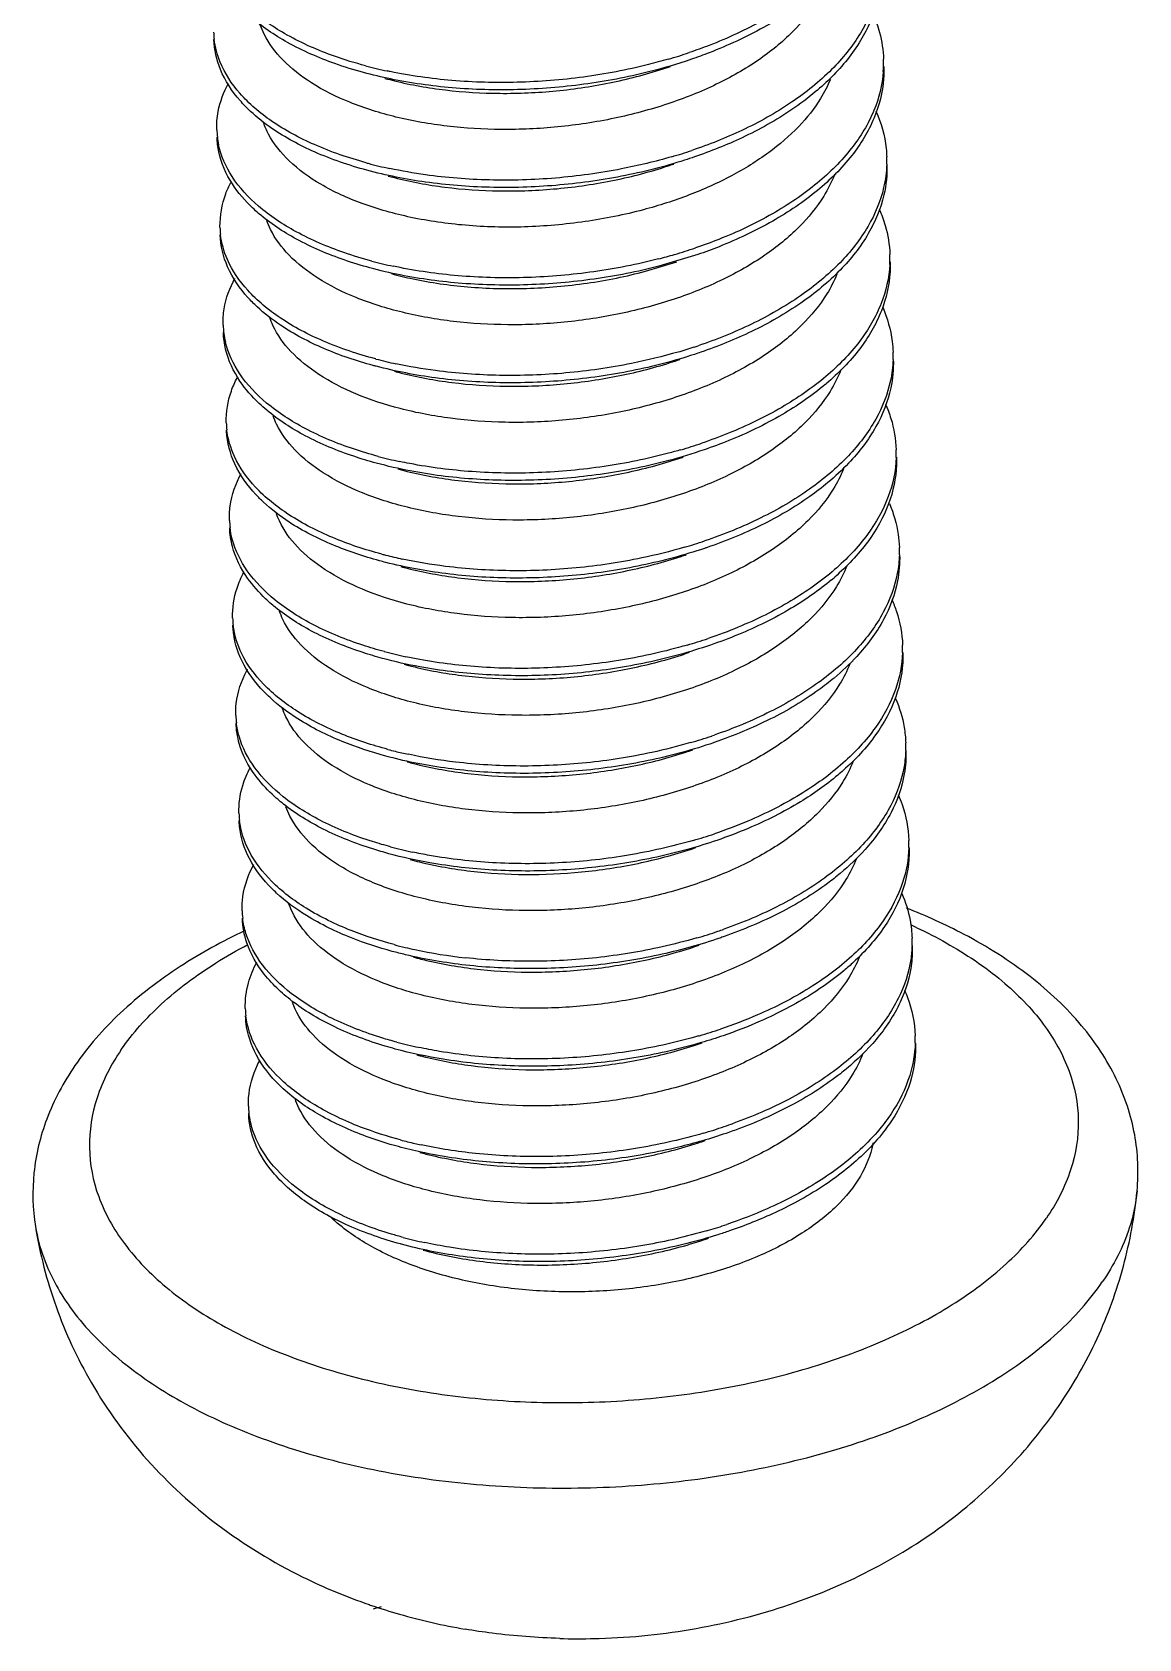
# Model space of a CAD drawing. Header units: millimetres. Extents: x 1760 to 2124, y -231 to 22.
# Drawn here: x 1854.191 to 1857.236, y -210.268 to -205.847 of the extents above; entities that cross this region are included whole.
import ezdxf

# ---------------------------------------------------------------- set-up
doc = ezdxf.new("R2010")
doc.units = ezdxf.units.MM
doc.layers.add('3_ALL_AXES', color=7, linetype='Continuous')

msp = doc.modelspace()

# ---------------------------------------------------------------- linework, layer by layer
at = {"color": 7, "linetype": 'Continuous'}
for p, q in [((1855.8787, -206.5052), (1855.9651, -206.4789)), ((1856.0225, -206.4593), (1855.9152, -206.4914)), ((1855.1373, -206.7466), (1855.1358, -206.7462)), ((1855.643, -210.2664), (1855.6535, -210.2671))]:
    msp.add_line(p, q, dxfattribs=at)
for centre, radius, start, end in [((1854.9159, -205.8396), 0.2255, 181.9616, 186.981), ((1855.5412, -204.5478), 1.4311, 286.2381, 288.6706), ((1855.4257, -204.7452), 1.2362, 255.1353, 257.96), ((1856.2155, -205.9328), 0.3185, 355.8579, 1.9366), ((1854.9297, -206.1088), 0.2305, 181.793, 192.0619), ((1855.423, -205.0587), 1.1899, 254.7814, 255.0416), ((1855.435, -205.0127), 1.2374, 255.0587, 257.8739), ((1855.5466, -204.8061), 1.442, 286.2973, 288.6051), ((1856.2199, -206.2007), 0.3229, 358.2371, 1.7769), ((1854.9305, -206.3772), 0.2227, 181.9021, 186.9669), ((1855.4425, -205.2851), 1.2335, 255.1227, 257.9548), ((1855.5369, -205.0111), 1.5082, 284.4999, 286.237), ((1855.5582, -205.0838), 1.4324, 286.2317, 288.6621), ((1856.2347, -206.47), 0.3167, 356.9894, 1.9427), ((1854.9489, -206.6458), 0.2322, 181.8485, 193.3841), ((1855.5618, -205.3362), 1.4494, 286.2973, 288.1389), ((1855.5725, -205.3692), 1.4148, 288.1435, 288.6095), ((1856.2358, -206.738), 0.3244, 358.2524, 1.7821), ((1855.4538, -205.544), 1.2436, 255.2551, 257.8617), ((1855.8985, -206.2511), 0.7387, 310.0298, 310.2856), ((1854.9442, -206.915), 0.2189, 181.8112, 186.9448), ((1855.5757, -205.6212), 1.4323, 286.2235, 288.654), ((1856.254, -207.0072), 0.3149, 358.1231, 1.9395), ((1855.4595, -205.8242), 1.2316, 255.1103, 257.9477), ((1854.9683, -207.1827), 0.2342, 181.9153, 186.8164), ((1855.5818, -205.882), 1.4405, 286.2875, 288.5997), ((1856.2522, -207.2754), 0.3254, 358.2711, 1.7954), ((1855.4622, -206.1163), 1.2074, 255.1658, 255.697), ((1855.4735, -206.0712), 1.2538, 255.7054, 257.8485), ((1855.9215, -206.7952), 0.7298, 310.0199, 310.9481), ((1854.9612, -207.4525), 0.2185, 181.7483, 186.911), ((1855.5928, -206.1571), 1.4337, 286.2176, 288.6451), ((1856.2745, -207.5443), 0.3119, 358.2747, 1.9319), ((1855.4767, -206.3625), 1.2305, 255.0987, 257.9389), ((1854.9856, -207.7198), 0.2341, 181.9593, 186.8538), ((1855.6004, -206.4229), 1.4368, 286.2793, 288.6956), ((1855.612, -206.4578), 1.3999, 288.705, 288.9874), ((1856.2691, -207.8128), 0.3259, 358.2908, 1.8149), ((1855.481, -206.648), 1.2132, 255.1634, 256.1503), ((1855.4931, -206.5984), 1.2642, 256.1525, 257.8376), ((1854.9795, -207.9899), 0.2193, 181.7006, 186.8668), ((1855.6096, -206.6925), 1.4357, 286.213, 288.6362), ((1856.2925, -208.0814), 0.3113, 358.2763, 1.9032), ((1855.4941, -206.9002), 1.2301, 255.0881, 257.9289), ((1855.0022, -208.2569), 0.2334, 181.9931, 186.8934), ((1855.6184, -206.9621), 1.4347, 286.2713, 288.6931), ((1855.6323, -207.0038), 1.3908, 288.7022, 289.4132), ((1855.4997, -207.1799), 1.2186, 255.1607, 256.6021), ((1855.5128, -207.1255), 1.2746, 256.598, 257.8307), ((1855.5371, -207.0039), 1.3986, 257.9055, 263.7032), ((1856.2865, -208.3502), 0.3259, 358.3092, 1.8384), ((1855.0004, -208.5271), 0.2228, 181.6958, 186.8207), ((1855.6263, -207.2273), 1.4382, 286.2098, 288.6273), ((1855.5117, -207.4372), 1.2304, 255.0787, 257.918), ((1855.6113, -207.177), 1.4907, 286.1065, 286.2234), ((1856.3091, -208.6186), 0.3121, 358.2396, 1.8677), ((1855.0183, -208.7942), 0.2321, 182.013, 186.9303), ((1855.6363, -207.5009), 1.4331, 286.2628, 288.6891), ((1855.6526, -207.5498), 1.3816, 288.6972, 289.8415), ((1855.5188, -207.7106), 1.2255, 255.1557, 257.0482), ((1855.5324, -207.6524), 1.2852, 257.0373, 257.8231), ((1855.6446, -207.7675), 1.4352, 286.5022, 288.6221), ((1855.5293, -207.9736), 1.2313, 255.0708, 257.9068), ((1855.631, -207.7223), 1.4824, 286.3182, 286.5129), ((1855.7739, -212.609), 2.5075, 104.3611, 104.8898)]:
    msp.add_arc(centre, radius, start, end, dxfattribs=at)
for points, start_tangent, end_tangent in [([(1856.5153, -205.4249), (1856.4871, -205.5322), (1856.4237, -205.6354), (1856.3276, -205.7306), (1856.2027, -205.8144), (1856.0538, -205.8839), (1855.9993, -205.9036)], (-0.092205, -0.99574), (-0.94731, -0.320318)), ([(1855.1034, -205.9586), (1855.0241, -205.9339), (1854.894, -205.8757), (1854.7918, -205.8042), (1854.7217, -205.7226), (1854.6864, -205.6345), (1854.6825, -205.5989)], (-0.965088, 0.261928), (-0.031003, 0.999519)), ([(1855.1085, -205.94), (1855.0234, -205.9137), (1854.8933, -205.8555), (1854.7912, -205.7841), (1854.7211, -205.7025), (1854.6858, -205.6143)], (-0.966424, 0.256952), (-0.186915, 0.982376)), ([(1856.5252, -205.6733), (1856.5152, -205.7443), (1856.4702, -205.8502), (1856.3911, -205.95), (1856.2809, -206.0403), (1856.144, -206.1177), (1856.0067, -206.1727)], (-0.030821, -0.999525), (-0.947691, -0.319191)), ([(1856.5258, -205.6735), (1856.5159, -205.7645), (1856.4709, -205.8703), (1856.3917, -205.9702), (1856.3461, -206.0119)], (0.031203, -0.999513), (-0.767212, -0.641394)), ([(1856.352, -205.7611), (1856.2836, -205.8466), (1856.1896, -205.9241), (1856.0737, -205.9908), (1855.9401, -206.0447), (1855.7932, -206.0843), (1855.6376, -206.1081), (1855.4823, -206.1151), (1855.333, -206.1059), (1855.1923, -206.0809), (1855.0651, -206.0404), (1854.9595, -205.9868), (1854.8809, -205.9238), (1854.8298, -205.8531), (1854.819, -205.8272)], (-0.52497, -0.851121), (-0.326094, 0.945337)), ([(1856.3283, -205.7507), (1856.2033, -205.8346), (1856.0544, -205.904), (1856.0051, -205.922)], (-0.777322, -0.629103), (-0.946057, -0.323999)), ([(1856.505, -205.7976), (1856.5229, -205.8483), (1856.5339, -205.922)], (0.403157, -0.915131), (0.03354, -0.999437)), ([(1854.7922, -206.0653), (1854.7634, -206.0355), (1854.7094, -205.9504), (1854.6912, -205.8675)], (-0.730515, 0.682896), (-0.033884, 0.999426)), ([(1855.1107, -206.2069), (1854.9678, -206.1568), (1854.8502, -206.092), (1854.7627, -206.0154), (1854.7087, -205.9302), (1854.6921, -205.867)], (-0.964931, 0.262505), (-0.121207, 0.992627)), ([(1856.0051, -205.922), (1855.8875, -205.9567), (1855.7092, -205.9909), (1855.5265, -206.0056), (1855.3468, -206.0005), (1855.1771, -205.9761), (1855.1034, -205.9586)], (-0.946057, -0.323999), (-0.965088, 0.261928)), ([(1855.1621, -205.9746), (1855.188, -205.9813), (1855.3286, -206.0064), (1855.478, -206.0157), (1855.6334, -206.0088), (1855.7891, -205.985), (1855.9362, -205.9455), (1855.9477, -205.9417)], (0.96487, -0.262729), (0.945781, 0.324804)), ([(1855.9414, -205.9218), (1855.8868, -205.9366), (1855.7085, -205.9708), (1855.5259, -205.9854), (1855.3461, -205.9803), (1855.1764, -205.956), (1855.1678, -205.9542)], (-0.960052, -0.279822), (-0.977914, 0.20901)), ([(1856.5345, -205.9422), (1856.5339, -205.9759), (1856.5078, -206.0834), (1856.4465, -206.1869), (1856.3522, -206.2827)], (0.03354, -0.999437), (-0.770177, -0.63783)), ([(1854.6993, -206.116), (1854.7031, -206.0661), (1854.7318, -205.9874)], (-0.031756, 0.999496), (0.47872, 0.877968)), ([(1856.5332, -205.9558), (1856.5072, -206.0632), (1856.4458, -206.1667), (1856.3516, -206.2625), (1856.2282, -206.3471), (1856.0806, -206.4175), (1856.0166, -206.4409)], (-0.07251, -0.997368), (-0.947355, -0.320185)), ([(1856.3876, -205.9775), (1856.3607, -206.0297)], (-0.384527, -0.923114), (-0.52497, -0.851121)), ([(1856.3607, -206.0297), (1856.3004, -206.1069), (1856.2175, -206.179), (1856.1153, -206.2427), (1855.999, -206.2954), (1855.8732, -206.336)], (-0.52497, -0.851121), (-0.966351, -0.257225)), ([(1856.3461, -206.0119), (1856.2815, -206.0604), (1856.1446, -206.1378), (1856.0138, -206.1906)], (-0.767212, -0.641394), (-0.946124, -0.323805)), ([(1855.1121, -206.2272), (1854.9684, -206.177), (1854.8509, -206.1122), (1854.7922, -206.0653)], (-0.965101, 0.261878), (-0.730515, 0.682896)), ([(1856.5129, -206.0644), (1856.541, -206.1672), (1856.5426, -206.1907)], (0.40708, -0.913393), (0.031106, -0.999516)), ([(1855.8732, -206.336), (1855.7128, -206.3686), (1855.5459, -206.3832), (1855.3832, -206.3788), (1855.2333, -206.3569), (1855.0991, -206.3188), (1854.9852, -206.2658), (1854.8982, -206.201), (1854.8417, -206.1279), (1854.828, -206.0966)], (-0.966351, -0.257225), (-0.330738, 0.943723)), ([(1854.7978, -206.331), (1854.7423, -206.2649), (1854.7049, -206.1771), (1854.7, -206.1361)], (-0.724502, 0.689273), (-0.031756, 0.999496)), ([(1855.1258, -206.4772), (1855.0493, -206.454), (1854.9177, -206.3966), (1854.8138, -206.3259), (1854.7417, -206.2448), (1854.7043, -206.1569)], (-0.966372, 0.25715), (-0.209589, 0.97779)), ([(1856.0138, -206.1906), (1855.9865, -206.1997), (1855.8133, -206.2438), (1855.6321, -206.2689), (1855.4499, -206.2743), (1855.274, -206.26), (1855.1121, -206.2272)], (-0.946124, -0.323805), (-0.965101, 0.261878)), ([(1855.1708, -206.2432), (1855.188, -206.2477), (1855.3269, -206.2738), (1855.4772, -206.2842), (1855.6358, -206.278), (1855.7935, -206.2546), (1855.9412, -206.2154), (1855.9564, -206.2103)], (0.964868, -0.262735), (0.945783, 0.324798)), ([(1855.9513, -206.1901), (1855.8127, -206.2237), (1855.6314, -206.2488), (1855.4492, -206.2541), (1855.2733, -206.2399), (1855.175, -206.2225)], (-0.959766, -0.280801), (-0.977625, 0.210357)), ([(1856.5426, -206.2106), (1856.5342, -206.2752), (1856.4913, -206.3813), (1856.4141, -206.4816), (1856.3056, -206.5725), (1856.1701, -206.6508), (1856.024, -206.71)], (-0.03067, -0.99953), (-0.947712, -0.319127)), ([(1856.5432, -206.2108), (1856.5348, -206.2954), (1856.492, -206.4014), (1856.4147, -206.5018), (1856.3633, -206.5493)], (0.031106, -0.999516), (-0.767529, -0.641014)), ([(1856.3991, -206.2393), (1856.3694, -206.2984)], (-0.364203, -0.93132), (-0.52497, -0.851121)), ([(1854.7079, -206.3846), (1854.7079, -206.383), (1854.7238, -206.2921), (1854.738, -206.2607)], (-0.032815, 0.999461), (0.464246, 0.885706)), ([(1856.3694, -206.2984), (1856.301, -206.3838), (1856.2069, -206.4614), (1856.0913, -206.528), (1855.9579, -206.5819), (1855.8111, -206.6214), (1855.6554, -206.6453), (1855.4998, -206.6524), (1855.3507, -206.6432), (1855.21, -206.6182), (1855.0827, -206.5778), (1854.9769, -206.524), (1854.8981, -206.4608), (1854.8471, -206.3901), (1854.8366, -206.3649)], (-0.52497, -0.851121), (-0.3283, 0.944574)), ([(1856.3522, -206.2827), (1856.2288, -206.3672), (1856.0812, -206.4376), (1856.0225, -206.4593)], (-0.770177, -0.63783), (-0.946066, -0.323973)), ([(1855.1208, -206.4959), (1855.05, -206.4741), (1854.9184, -206.4168), (1854.8144, -206.346), (1854.7978, -206.331)], (-0.965074, 0.261979), (-0.724502, 0.689273)), ([(1856.5222, -206.3344), (1856.5386, -206.3793), (1856.5513, -206.4593)], (0.404463, -0.914554), (0.033699, -0.999432)), ([(1854.81, -206.6029), (1854.7851, -206.5776), (1854.729, -206.4929), (1854.7086, -206.4048)], (-0.731196, 0.682167), (-0.032815, 0.999461)), ([(1855.1358, -206.7462), (1854.993, -206.6975), (1854.8738, -206.6335), (1854.7844, -206.5574), (1854.7284, -206.4727), (1854.7095, -206.4042)], (-0.966675, 0.256006), (-0.12093, 0.992661)), ([(1855.9145, -206.4712), (1855.7367, -206.5066), (1855.5541, -206.5224), (1855.374, -206.5185), (1855.2035, -206.4952), (1855.1851, -206.4914)], (-0.96812, -0.250486), (-0.977898, 0.209084)), ([(1856.552, -206.4794), (1856.5517, -206.5068), (1856.5278, -206.6144), (1856.4685, -206.7182), (1856.3761, -206.8145)], (0.033699, -0.999432), (-0.76283, -0.646599)), ([(1854.7167, -206.6532), (1854.7196, -206.6088), (1854.7493, -206.5244)], (-0.032576, 0.999469), (0.479221, 0.877694)), ([(1855.9152, -206.4914), (1855.7374, -206.5267), (1855.5548, -206.5425), (1855.3746, -206.5386), (1855.2041, -206.5154), (1855.1208, -206.4959)], (-0.96812, -0.250486), (-0.965074, 0.261979)), ([(1855.1796, -206.5118), (1855.2392, -206.5262), (1855.389, -206.5481), (1855.5516, -206.5524), (1855.7184, -206.5379), (1855.8787, -206.5052)], (0.964825, -0.262894), (0.966351, 0.257225)), ([(1856.551, -206.4867), (1856.5271, -206.5942), (1856.4678, -206.6981), (1856.3754, -206.7944), (1856.2536, -206.8797), (1856.1073, -206.951), (1856.0339, -206.9782)], (-0.052734, -0.998609), (-0.947398, -0.320058)), ([(1856.4056, -206.5135), (1856.3781, -206.567)], (-0.3806, -0.92474), (-0.52497, -0.851121)), ([(1856.3781, -206.567), (1856.3085, -206.6537), (1856.2105, -206.7335), (1856.0895, -206.8016), (1855.9531, -206.8549), (1855.8063, -206.8928), (1855.6505, -206.9152), (1855.4929, -206.9208), (1855.3426, -206.9098), (1855.2041, -206.8832), (1855.082, -206.8425), (1854.98, -206.789), (1854.9031, -206.7256), (1854.8539, -206.6547), (1854.8449, -206.6323)], (-0.52497, -0.851121), (-0.321974, 0.946748)), ([(1856.3633, -206.5493), (1856.3063, -206.5927), (1856.1708, -206.6709), (1856.0312, -206.7279)], (-0.767529, -0.641014), (-0.94612, -0.323818)), ([(1855.1295, -206.7645), (1854.9936, -206.7176), (1854.8745, -206.6536), (1854.81, -206.6029)], (-0.965124, 0.261793), (-0.731196, 0.682167)), ([(1856.5315, -206.6044), (1856.5577, -206.6982), (1856.56, -206.7279)], (0.399492, -0.916737), (0.031177, -0.999514)), ([(1854.8157, -206.8687), (1854.7631, -206.8072), (1854.7236, -206.7197), (1854.7174, -206.6734)], (-0.725493, 0.688229), (-0.032576, 0.999469)), ([(1855.143, -207.0145), (1855.0753, -206.9941), (1854.9422, -206.9377), (1854.8365, -206.8677), (1854.7624, -206.7871), (1854.7229, -206.6995)], (-0.96632, 0.257343), (-0.232033, 0.972708)), ([(1856.0312, -206.7279), (1856.0137, -206.7338), (1855.8413, -206.779), (1855.6603, -206.8053), (1855.478, -206.8118), (1855.3015, -206.7987), (1855.1379, -206.7667), (1855.1295, -206.7645)], (-0.94612, -0.323818), (-0.965124, 0.261793)), ([(1855.9686, -206.7274), (1855.8406, -206.7589), (1855.6597, -206.7851), (1855.4773, -206.7916), (1855.3009, -206.7785), (1855.1923, -206.7597)], (-0.959794, -0.280707), (-0.97759, 0.210516)), ([(1855.1883, -206.7805), (1855.2063, -206.7852), (1855.3463, -206.8113), (1855.4973, -206.8216), (1855.6538, -206.8152), (1855.8081, -206.7924), (1855.9557, -206.7537), (1855.9738, -206.7476)], (0.964867, -0.262737), (0.945788, 0.324785)), ([(1856.56, -206.7479), (1856.553, -206.8061), (1856.5123, -206.9124), (1856.437, -207.0132), (1856.3302, -207.1047), (1856.1962, -207.1838), (1856.0413, -207.2473)], (-0.030425, -0.999537), (-0.947723, -0.319093)), ([(1856.5607, -206.7481), (1856.5537, -206.8263), (1856.5129, -206.9326), (1856.4377, -207.0333), (1856.3805, -207.0868)], (0.031177, -0.999514), (-0.767849, -0.640631)), ([(1856.4164, -206.7768), (1856.3868, -206.8356)], (-0.364975, -0.931017), (-0.52497, -0.851121)), ([(1854.7254, -206.9219), (1854.7393, -206.8347), (1854.7558, -206.7971)], (-0.031556, 0.999502), (0.467236, 0.884133)), ([(1856.3736, -206.8167), (1856.2543, -206.8999), (1856.1079, -206.9712), (1856.0399, -206.9965)], (-0.765709, -0.643187), (-0.94607, -0.323961)), ([(1855.1382, -207.0331), (1855.076, -207.0143), (1854.9429, -206.9579), (1854.8372, -206.8878), (1854.8157, -206.8687)], (-0.965061, 0.262024), (-0.725493, 0.688229)), ([(1856.3868, -206.8356), (1856.3183, -206.9213), (1856.2235, -206.9992), (1856.1078, -207.0657), (1855.9746, -207.1194), (1855.8275, -207.1589), (1855.6709, -207.1828), (1855.5138, -207.1896), (1855.3646, -207.1801), (1855.2241, -207.1547), (1855.0972, -207.1138), (1854.9919, -207.0597), (1854.9137, -206.9962), (1854.8639, -206.9261), (1854.8542, -206.9026)], (-0.52497, -0.851121), (-0.329967, 0.943992)), ([(1856.5394, -206.8713), (1856.5541, -206.9103), (1856.5687, -206.9966)], (0.405602, -0.91405), (0.033708, -0.999432)), ([(1854.8278, -207.1405), (1854.8069, -207.1196), (1854.7488, -207.0353), (1854.7262, -206.9458), (1854.726, -206.942)], (-0.731907, 0.681405), (-0.031556, 0.999502)), ([(1855.153, -207.2834), (1855.0183, -207.2381), (1854.8975, -207.1749), (1854.8062, -207.0995), (1854.7481, -207.0152), (1854.7269, -206.9414)], (-0.966666, 0.256039), (-0.120321, 0.992735)), ([(1856.0399, -206.9965), (1855.9428, -207.026), (1855.7655, -207.0624), (1855.583, -207.0794), (1855.4025, -207.0767), (1855.2313, -207.0545), (1855.1382, -207.0331)], (-0.94607, -0.323961), (-0.965061, 0.262024)), ([(1855.9759, -206.9964), (1855.9422, -207.0058), (1855.7648, -207.0423), (1855.5823, -207.0593), (1855.4019, -207.0565), (1855.2306, -207.0344), (1855.2024, -207.0287)], (-0.960119, -0.279592), (-0.977875, 0.209192)), ([(1855.197, -207.0491), (1855.2227, -207.0558), (1855.3634, -207.0809), (1855.5129, -207.0903), (1855.6681, -207.0833), (1855.8237, -207.0596), (1855.9708, -207.0202), (1855.9825, -207.0162)], (0.96487, -0.262729), (0.945782, 0.324803)), ([(1856.5687, -207.0175), (1856.547, -207.1252), (1856.4897, -207.2294), (1856.3992, -207.3262), (1856.279, -207.4123), (1856.134, -207.4845), (1856.0511, -207.5156)], (-0.032893, -0.999459), (-0.947445, -0.319919)), ([(1856.4236, -207.0492), (1856.3955, -207.1043)], (-0.376151, -0.926558), (-0.52497, -0.851121)), ([(1856.5694, -207.0167), (1856.5694, -207.0377), (1856.5476, -207.1454), (1856.4904, -207.2495), (1856.3998, -207.3464)], (0.033708, -0.999432), (-0.755284, -0.655397)), ([(1854.7342, -207.1905), (1854.7362, -207.1514), (1854.7668, -207.0615)], (-0.033379, 0.999443), (0.479576, 0.8775)), ([(1856.3805, -207.0868), (1856.3309, -207.1249), (1856.1969, -207.204), (1856.0486, -207.2652)], (-0.767849, -0.640631), (-0.946109, -0.323849)), ([(1855.1469, -207.3018), (1855.019, -207.2583), (1854.8981, -207.1951), (1854.8278, -207.1405)], (-0.965136, 0.261747), (-0.731907, 0.681405)), ([(1856.3955, -207.1043), (1856.3261, -207.1909), (1856.2283, -207.2705), (1856.1074, -207.3387), (1855.971, -207.392), (1855.8242, -207.43), (1855.6688, -207.4524), (1855.5113, -207.4581), (1855.3609, -207.4472), (1855.2222, -207.4207), (1855.0999, -207.38), (1854.9979, -207.3266), (1854.9209, -207.2632), (1854.8715, -207.1923), (1854.8622, -207.1692)], (-0.52497, -0.851121), (-0.320107, 0.947381)), ([(1856.5501, -207.1445), (1856.5742, -207.2291), (1856.5774, -207.2652)], (0.392187, -0.919885), (0.031386, -0.999507)), ([(1854.8336, -207.4064), (1854.784, -207.3495), (1854.7423, -207.2622), (1854.7348, -207.2107)], (-0.72638, 0.687293), (-0.033379, 0.999443)), ([(1855.1603, -207.5517), (1855.1014, -207.5343), (1854.9668, -207.4787), (1854.8593, -207.4094), (1854.7833, -207.3293), (1854.7417, -207.2421), (1854.7357, -207.2105)], (-0.966272, 0.257525), (-0.118665, 0.992934)), ([(1856.0486, -207.2652), (1856.0409, -207.2678), (1855.8692, -207.3141), (1855.6886, -207.3415), (1855.5061, -207.3492), (1855.3291, -207.3372), (1855.1645, -207.3064), (1855.1469, -207.3018)], (-0.946109, -0.323849), (-0.965136, 0.261747)), ([(1855.9859, -207.2647), (1855.8686, -207.294), (1855.6879, -207.3214), (1855.5055, -207.3291), (1855.3284, -207.3171), (1855.2095, -207.297)], (-0.959825, -0.280598), (-0.97756, 0.210658)), ([(1855.2057, -207.3178), (1855.2235, -207.3224), (1855.3628, -207.3484), (1855.5132, -207.3588), (1855.6717, -207.3525), (1855.8294, -207.3289), (1855.9769, -207.2897), (1855.9912, -207.2849)], (0.964869, -0.262733), (0.945783, 0.3248)), ([(1856.5774, -207.2852), (1856.5717, -207.337), (1856.5331, -207.4435), (1856.4598, -207.5447), (1856.3548, -207.6369), (1856.2223, -207.7168), (1856.0674, -207.7816)], (-0.030122, -0.999546), (-0.945589, -0.325362)), ([(1856.5781, -207.2853), (1856.5724, -207.3572), (1856.5337, -207.4637), (1856.4604, -207.5648), (1856.3977, -207.6243)], (0.031386, -0.999507), (-0.768162, -0.640255)), ([(1856.4336, -207.3147), (1856.4042, -207.3729)], (-0.366757, -0.930317), (-0.52497, -0.851121)), ([(1854.7428, -207.4592), (1854.7549, -207.3774), (1854.7737, -207.3336)], (-0.030631, 0.999531), (0.469908, 0.882715)), ([(1856.3908, -207.3541), (1856.2797, -207.4325), (1856.1346, -207.5047), (1856.0573, -207.5338)], (-0.765802, -0.643076), (-0.94608, -0.323933)), ([(1855.1556, -207.5704), (1855.102, -207.5544), (1854.9674, -207.4989), (1854.86, -207.4295), (1854.8336, -207.4064)], (-0.965052, 0.262058), (-0.72638, 0.687293)), ([(1856.4042, -207.3729), (1856.3357, -207.4586), (1856.2407, -207.5366), (1856.1248, -207.6031), (1855.9917, -207.6567), (1855.8445, -207.6963), (1855.6876, -207.7201), (1855.5301, -207.7269), (1855.3807, -207.7172), (1855.2403, -207.6917), (1855.1136, -207.6507), (1855.0085, -207.5965), (1854.9306, -207.533), (1854.8811, -207.4629), (1854.8718, -207.4405)], (-0.52497, -0.851121), (-0.332939, 0.942948)), ([(1856.5567, -207.4082), (1856.5695, -207.4413), (1856.5862, -207.5338)], (0.406579, -0.913616), (0.03354, -0.999437)), ([(1854.8457, -207.6782), (1854.8288, -207.6617), (1854.7687, -207.5778), (1854.7439, -207.4884), (1854.7435, -207.4793)], (-0.732668, 0.680586), (-0.030631, 0.999531)), ([(1855.1703, -207.8207), (1855.0437, -207.7787), (1854.9213, -207.7163), (1854.8282, -207.6415), (1854.768, -207.5576), (1854.7443, -207.4788)], (-0.966644, 0.256122), (-0.120058, 0.992767)), ([(1856.0573, -207.5338), (1855.9704, -207.5605), (1855.7936, -207.5981), (1855.6112, -207.6163), (1855.4304, -207.6146), (1855.2584, -207.5936), (1855.1556, -207.5704)], (-0.94608, -0.323933), (-0.965052, 0.262058)), ([(1855.9932, -207.5337), (1855.9698, -207.5404), (1855.793, -207.5779), (1855.6106, -207.5961), (1855.4298, -207.5945), (1855.2578, -207.5735), (1855.2196, -207.5659)], (-0.960146, -0.2795), (-0.977846, 0.209328)), ([(1855.2144, -207.5864), (1855.2268, -207.5897), (1855.3644, -207.6162), (1855.5146, -207.6273), (1855.6728, -207.6218), (1855.8301, -207.5992), (1855.9775, -207.561), (1856, -207.5535)], (0.964861, -0.262762), (0.945789, 0.324782)), ([(1856.5862, -207.5537), (1856.5667, -207.6562), (1856.5115, -207.7606), (1856.4228, -207.858), (1856.3043, -207.9448), (1856.1606, -208.018), (1856.0684, -208.0529)], (-0.030103, -0.999547), (-0.947493, -0.319777)), ([(1856.5868, -207.554), (1856.587, -207.5686), (1856.5674, -207.6763), (1856.5121, -207.7808), (1856.4235, -207.8782), (1856.4081, -207.8915)], (0.03354, -0.999437), (-0.765947, -0.642903)), ([(1856.4413, -207.5857), (1856.413, -207.6415)], (-0.373948, -0.92745), (-0.52497, -0.851121)), ([(1854.7516, -207.7278), (1854.7529, -207.6941), (1854.7816, -207.6038), (1854.7839, -207.5995)], (-0.034086, 0.999419), (0.477333, 0.878723)), ([(1856.3977, -207.6243), (1856.3555, -207.6571), (1856.2229, -207.737), (1856.0681, -207.8017), (1856.0661, -207.8024)], (-0.768162, -0.640255), (-0.946091, -0.323901)), ([(1856.413, -207.6415), (1856.3442, -207.7274), (1856.2475, -207.8066), (1856.1275, -207.8747), (1855.9914, -207.9283), (1855.8442, -207.9668), (1855.69, -207.9894), (1855.5332, -207.9955), (1855.3825, -207.985), (1855.243, -207.9588), (1855.1193, -207.9181), (1855.0172, -207.8651), (1854.9397, -207.802), (1854.8895, -207.7309), (1854.8796, -207.7064)], (-0.52497, -0.851121), (-0.32019, 0.947353)), ([(1855.1644, -207.839), (1855.0444, -207.7988), (1854.9219, -207.7364), (1854.8457, -207.6782)], (-0.96514, 0.261735), (-0.732668, 0.680586)), ([(1856.5672, -207.681), (1856.5907, -207.76), (1856.5948, -207.8025)], (0.394355, -0.918958), (0.031703, -0.999497)), ([(1854.8514, -207.944), (1854.8049, -207.8917), (1854.7612, -207.8048), (1854.7522, -207.7479)], (-0.727195, 0.686431), (-0.034086, 0.999419)), ([(1855.1776, -208.0889), (1855.1275, -208.0743), (1854.9915, -208.0197), (1854.8823, -207.9511), (1854.8043, -207.8716), (1854.7606, -207.7847), (1854.7531, -207.7477)], (-0.966227, 0.257691), (-0.119254, 0.992864)), ([(1856.0661, -207.8024), (1855.8971, -207.8492), (1855.7168, -207.8777), (1855.5342, -207.8866), (1855.3567, -207.8758), (1855.1912, -207.846), (1855.1644, -207.839)], (-0.946091, -0.323901), (-0.96514, 0.261735)), ([(1856.0031, -207.802), (1855.8965, -207.829), (1855.7161, -207.8576), (1855.5336, -207.8664), (1855.3561, -207.8556), (1855.2268, -207.8342)], (-0.95986, -0.280478), (-0.977533, 0.21078)), ([(1855.2231, -207.855), (1855.2406, -207.8596), (1855.3805, -207.8858), (1855.5314, -207.8961), (1855.6881, -207.8898), (1855.8425, -207.8671), (1855.99, -207.8284), (1856.0087, -207.8221)], (0.964867, -0.26274), (0.945788, 0.324784)), ([(1856.5949, -207.8225), (1856.5903, -207.8679), (1856.5538, -207.9746), (1856.4825, -208.0762), (1856.3792, -208.169), (1856.2482, -208.2497), (1856.0945, -208.3155)], (-0.029801, -0.999556), (-0.943141, -0.332392)), ([(1856.5955, -207.8226), (1856.591, -207.888), (1856.5544, -207.9947), (1856.4831, -208.0963), (1856.4149, -208.1617)], (0.031703, -0.999497), (-0.768461, -0.639896)), ([(1854.7602, -207.9964), (1854.7706, -207.92), (1854.7915, -207.8702)], (-0.030078, 0.999548), (0.472234, 0.881473)), ([(1856.4081, -207.8915), (1856.305, -207.965), (1856.1612, -208.0381), (1856.0748, -208.0711)], (-0.765947, -0.642903), (-0.94609, -0.323903)), ([(1856.4506, -207.8529), (1856.4217, -207.9102)], (-0.369594, -0.929193), (-0.52497, -0.851121)), ([(1856.4217, -207.9102), (1856.3549, -207.9941), (1856.2623, -208.071), (1856.1491, -208.1371), (1856.0205, -208.1902), (1855.8776, -208.2302), (1855.7243, -208.2554), (1855.5687, -208.2643), (1855.4197, -208.2569)], (-0.52497, -0.851121), (-0.994601, 0.103772)), ([(1855.1731, -208.1077), (1855.1282, -208.0945), (1854.9921, -208.0399), (1854.8829, -207.9712), (1854.8514, -207.944)], (-0.965047, 0.262079), (-0.727195, 0.686431)), ([(1855.4197, -208.2569), (1855.2754, -208.2332), (1855.1441, -208.1932), (1855.0344, -208.1391), (1854.9526, -208.0749), (1854.9005, -208.004), (1854.8895, -207.9786)], (-0.994601, 0.103772), (-0.337148, 0.941452)), ([(1856.574, -207.9451), (1856.5848, -207.9723), (1856.6036, -208.0711)], (0.407402, -0.913249), (0.033178, -0.999449)), ([(1854.8635, -208.2158), (1854.8514, -208.2042), (1854.7891, -208.1209), (1854.7619, -208.032), (1854.7609, -208.0166)], (-0.733574, 0.67961), (-0.030034, 0.999549)), ([(1855.1876, -208.3579), (1855.0692, -208.3192), (1854.9452, -208.2576), (1854.8502, -208.1835), (1854.788, -208.1), (1854.7617, -208.0161)], (-0.966616, 0.256231), (-0.11955, 0.992828)), ([(1856.0748, -208.0711), (1855.998, -208.095), (1855.8218, -208.1337), (1855.6395, -208.153), (1855.4584, -208.1526), (1855.2857, -208.1327), (1855.1731, -208.1077)], (-0.94609, -0.323903), (-0.965047, 0.262079)), ([(1856.0105, -208.0711), (1855.9973, -208.0748), (1855.8211, -208.1135), (1855.6388, -208.1329), (1855.4577, -208.1324), (1855.285, -208.1125), (1855.2369, -208.1031)], (-0.960166, -0.279429), (-0.977812, 0.209485)), ([(1855.2318, -208.1237), (1855.2574, -208.1303), (1855.3981, -208.1555), (1855.5478, -208.1648), (1855.7028, -208.1579), (1855.8583, -208.1342), (1856.0055, -208.0948), (1856.0174, -208.0908)], (0.96487, -0.262729), (0.945782, 0.324802)), ([(1856.6036, -208.0908), (1856.5863, -208.1871), (1856.5331, -208.2919), (1856.4464, -208.3898), (1856.3295, -208.4773), (1856.1871, -208.5513), (1856.0857, -208.5902)], (-0.029942, -0.999552), (-0.94754, -0.319638)), ([(1856.6043, -208.0913), (1856.6044, -208.0955), (1856.5883, -208.2032), (1856.5365, -208.308), (1856.4512, -208.4061), (1856.4252, -208.429)], (0.032855, -0.99946), (-0.766299, -0.642485)), ([(1854.769, -208.2651), (1854.7698, -208.2368), (1854.7963, -208.1463), (1854.8008, -208.1376)], (-0.034619, 0.999401), (0.474674, 0.880162)), ([(1856.4591, -208.122), (1856.4304, -208.1788)], (-0.371049, -0.928613), (-0.52497, -0.851121)), ([(1856.4304, -208.1788), (1856.3617, -208.2646), (1856.2654, -208.3435), (1856.1457, -208.4116), (1856.0097, -208.4653), (1855.8625, -208.5039), (1855.7084, -208.5265), (1855.5518, -208.5328), (1855.4012, -208.5224), (1855.2614, -208.4963), (1855.1374, -208.4556), (1855.0352, -208.4027), (1854.9575, -208.3397), (1854.9072, -208.2686), (1854.897, -208.2436)], (-0.52497, -0.851121), (-0.320044, 0.947403)), ([(1856.4149, -208.1617), (1856.3799, -208.1892), (1856.2489, -208.2699), (1856.0952, -208.3356), (1856.0835, -208.3397)], (-0.768461, -0.639896), (-0.946074, -0.323951)), ([(1855.1818, -208.3763), (1855.0703, -208.3395), (1854.9464, -208.2781), (1854.8635, -208.2158)], (-0.965139, 0.261739), (-0.733574, 0.67961)), ([(1856.5841, -208.217), (1856.607, -208.2909), (1856.6123, -208.3397)], (0.398, -0.917386), (0.03209, -0.999485)), ([(1854.8696, -208.482), (1854.8299, -208.4389), (1854.782, -208.3528), (1854.7696, -208.2852)], (-0.728613, 0.684925), (-0.034903, 0.999391)), ([(1855.1948, -208.6262), (1855.1537, -208.6144), (1855.0162, -208.5606), (1854.9053, -208.4928), (1854.8254, -208.4138), (1854.7796, -208.3272), (1854.7705, -208.285)], (-0.966189, 0.257836), (-0.119882, 0.992788)), ([(1855.3844, -208.4142), (1855.2183, -208.3856), (1855.1818, -208.3763)], (-0.993821, 0.110993), (-0.965139, 0.261739)), ([(1856.0204, -208.3393), (1855.9244, -208.364), (1855.7444, -208.3937), (1855.5618, -208.4037), (1855.3837, -208.3941)], (-0.959898, -0.28035), (-0.993821, 0.110993)), ([(1856.0835, -208.3397), (1855.925, -208.3842), (1855.745, -208.4139), (1855.5624, -208.4239), (1855.3844, -208.4142)], (-0.946074, -0.323951), (-0.993821, 0.110993)), ([(1855.4252, -208.4262), (1855.574, -208.4335), (1855.7294, -208.4247), (1855.8826, -208.3995), (1856.0261, -208.3594)], (0.994601, -0.103772), (0.945761, 0.324864)), ([(1856.6123, -208.3598), (1856.6088, -208.3988), (1856.5743, -208.5057), (1856.505, -208.6077), (1856.4036, -208.7011), (1856.2741, -208.7826), (1856.1216, -208.8493)], (-0.029503, -0.999565), (-0.940622, -0.339455)), ([(1856.6129, -208.3599), (1856.6108, -208.4093), (1856.5796, -208.5163), (1856.5135, -208.6187), (1856.4317, -208.6995)], (0.032709, -0.999465), (-0.769104, -0.639123)), ([(1854.7777, -208.5337), (1854.7865, -208.4626), (1854.8094, -208.4065)], (-0.029884, 0.999553), (0.475429, 0.879754)), ([(1855.2405, -208.3923), (1855.2811, -208.4025), (1855.4252, -208.4262)], (0.96486, -0.262764), (0.994601, -0.103772)), ([(1856.467, -208.3928), (1856.4391, -208.4474)], (-0.377413, -0.926045), (-0.52497, -0.851121)), ([(1856.4391, -208.4474), (1856.3703, -208.5333), (1856.2745, -208.6119), (1856.1572, -208.6789), (1856.0241, -208.7321), (1855.8764, -208.7714), (1855.7186, -208.795), (1855.5598, -208.8014), (1855.4092, -208.791), (1855.27, -208.7649), (1855.1444, -208.7236), (1855.0404, -208.6691), (1854.9635, -208.6054), (1854.915, -208.5354), (1854.9073, -208.5168)], (-0.52497, -0.851121), (-0.340996, 0.940065)), ([(1856.4252, -208.429), (1856.3357, -208.494), (1856.1945, -208.5685), (1856.0922, -208.6084)], (-0.766299, -0.642485), (-0.946108, -0.323851)), ([(1855.1905, -208.645), (1855.1625, -208.637), (1855.0239, -208.5842), (1854.9116, -208.5172), (1854.8696, -208.482)], (-0.96505, 0.262067), (-0.728613, 0.684925)), ([(1856.5915, -208.4826), (1856.6, -208.5034), (1856.621, -208.6084)], (0.406439, -0.913678), (0.032611, -0.999468)), ([(1855.1992, -208.9136), (1855.1103, -208.8854), (1854.9821, -208.8263), (1854.8821, -208.7542), (1854.8143, -208.6722), (1854.7813, -208.5839), (1854.7784, -208.5538)], (-0.965104, 0.261865), (-0.030393, 0.999538)), ([(1855.2049, -208.8951), (1855.0948, -208.8596), (1854.9692, -208.7989), (1854.8724, -208.7254), (1854.8082, -208.6424), (1854.7792, -208.5536)], (-0.966571, 0.256398), (-0.119062, 0.992887)), ([(1856.0922, -208.6084), (1856.0333, -208.6271), (1855.8584, -208.6677), (1855.6767, -208.6891), (1855.4955, -208.6908), (1855.3218, -208.6731), (1855.1905, -208.645)], (-0.946108, -0.323851), (-0.96505, 0.262067)), ([(1855.2493, -208.6609), (1855.2617, -208.6642), (1855.3991, -208.6907), (1855.5493, -208.7019), (1855.7077, -208.6963), (1855.8651, -208.6737), (1856.0127, -208.6354), (1856.0348, -208.628)], (0.964861, -0.26276), (0.945789, 0.324782)), ([(1856.0249, -208.6092), (1855.8492, -208.649), (1855.6671, -208.6695), (1855.4857, -208.6703), (1855.3123, -208.6515), (1855.2541, -208.6404)], (-0.960748, -0.277424), (-0.977775, 0.209656)), ([(1856.621, -208.6281), (1856.6058, -208.7181), (1856.5547, -208.8231), (1856.5234, -208.865)], (-0.030428, -0.999537), (-0.63777, -0.770227)), ([(1856.6217, -208.6285), (1856.6108, -208.723), (1856.5647, -208.8286), (1856.534, -208.8727)], (0.031352, -0.999508), (-0.614663, -0.78879)), ([(1854.7864, -208.8023), (1854.7868, -208.7794), (1854.8112, -208.6889), (1854.8172, -208.6769)], (-0.034911, 0.99939), (0.468332, 0.883552)), ([(1856.4773, -208.6575), (1856.4478, -208.7161)], (-0.365891, -0.930658), (-0.52497, -0.851121)), ([(1856.4478, -208.7161), (1856.3794, -208.8016), (1856.2843, -208.8798), (1856.1657, -208.9476), (1856.0303, -209.0016), (1855.883, -209.0405), (1855.7289, -209.0635), (1855.5733, -209.0701), (1855.4228, -209.0602), (1855.2825, -209.0345), (1855.1573, -208.9939), (1855.0543, -208.9411), (1854.9763, -208.8784), (1854.9253, -208.8074), (1854.9147, -208.7816)], (-0.52497, -0.851121), (-0.323469, 0.946239)), ([(1856.4317, -208.6995), (1856.415, -208.713), (1856.2881, -208.7956), (1856.1379, -208.8637), (1856.1009, -208.877)], (-0.769104, -0.639123), (-0.946056, -0.324004)), ([(1855.2079, -209.1822), (1855.2046, -209.1813), (1855.0623, -209.1311), (1854.9453, -209.0662), (1854.8584, -208.9895), (1854.8048, -208.9045), (1854.787, -208.8225)], (-0.965093, 0.261907), (-0.034001, 0.999422)), ([(1855.2121, -209.1634), (1855.18, -209.1543), (1855.0411, -209.1015), (1854.9285, -209.0344), (1854.8466, -208.956), (1854.7988, -208.8698), (1854.788, -208.8222)], (-0.966157, 0.257955), (-0.120466, 0.992718)), ([(1856.5234, -208.865), (1856.4698, -208.9215), (1856.3546, -209.0098), (1856.2136, -209.0846), (1856.1029, -209.1275)], (-0.63777, -0.770227), (-0.947585, -0.319504)), ([(1856.5051, -208.9033), (1856.5044, -208.9069), (1856.4703, -208.9946), (1856.4043, -209.0774), (1856.3092, -209.1519), (1856.189, -209.215), (1856.0488, -209.2639), (1855.8943, -209.2968), (1855.7321, -209.3121), (1855.5689, -209.3092), (1855.4116, -209.2884), (1855.2667, -209.2503), (1855.1404, -209.1967), (1855.0379, -209.1298), (1855.0107, -209.1059)], (-0.177797, -0.984067), (-0.724725, 0.689038)), ([(1856.1009, -208.877), (1855.9701, -208.915), (1855.7915, -208.9477), (1855.6091, -208.9609), (1855.4302, -208.9544), (1855.2617, -208.9288), (1855.1992, -208.9136)], (-0.946056, -0.324004), (-0.965104, 0.261865)), ([(1855.258, -208.9296), (1855.2749, -208.934), (1855.4147, -208.9602), (1855.5656, -208.9706), (1855.7225, -208.9644), (1855.8769, -208.9417), (1856.0244, -208.9031), (1856.0435, -208.8967)], (0.964866, -0.262742), (0.945788, 0.324783)), ([(1856.0377, -208.8767), (1855.9522, -208.8989), (1855.7726, -208.9298), (1855.5899, -208.941), (1855.4114, -208.9324), (1855.2614, -208.9087)], (-0.959937, -0.280216), (-0.977497, 0.21095)), ([(1856.534, -208.8727), (1856.4847, -208.928), (1856.3738, -209.0178), (1856.2365, -209.0947), (1856.1096, -209.1456)], (-0.614663, -0.78879), (-0.946124, -0.323805)), ([(1856.1096, -209.1456), (1856.0781, -209.156), (1855.905, -209.1996), (1855.7239, -209.2243), (1855.5421, -209.2292), (1855.3667, -209.2146), (1855.2079, -209.1822)], (-0.946124, -0.323805), (-0.965093, 0.261907)), ([(1855.2667, -209.1982), (1855.4128, -209.2275), (1855.5705, -209.2392), (1855.7339, -209.2328), (1855.8962, -209.2081), (1856.0505, -209.1659), (1856.0522, -209.1653)], (0.96484, -0.26284), (0.945763, 0.324856)), ([(1856.0475, -209.145), (1855.8773, -209.1845), (1855.6953, -209.2061), (1855.5137, -209.208), (1855.3396, -209.1904), (1855.2714, -209.1776)], (-0.959716, -0.280973), (-0.977737, 0.209835)), ([(1855.643, -210.2664), (1855.4574, -210.2523), (1855.3823, -210.2411)], (-0.99967, 0.025695), (-0.985391, 0.17031))]:
    msp.add_spline(points, degree=3, dxfattribs=dict(at, start_tangent=start_tangent, end_tangent=end_tangent))
at = {"layer": '3_ALL_AXES', "color": 7, "linetype": 'Continuous'}
for centre, radius, start, end in [((1856.0385, -209.555), 1.3752, 64.7336, 65.4274), ((1855.6484, -208.6354), 1.6269, 250.9922, 251.2282)]:
    msp.add_arc(centre, radius, start, end, dxfattribs=at)
for points, start_tangent, end_tangent in [([(1857.2315, -209.0352), (1857.2249, -208.8807), (1857.1744, -208.7272), (1857.079, -208.581), (1856.9372, -208.4456), (1856.7553, -208.3295), (1856.597, -208.2574)], (0.094912, 0.995486), (-0.931268, 0.364336)), ([(1854.7755, -208.3199), (1854.5987, -208.4181), (1854.4332, -208.5468), (1854.3088, -208.6907)], (-0.90357, -0.42844), (-0.564589, -0.825372)), ([(1856.6255, -208.3113), (1856.7066, -208.3532), (1856.8597, -208.4577), (1856.9735, -208.5766), (1857.0443, -208.7058), (1857.0697, -208.8409), (1857.0487, -208.9772), (1856.9821, -209.1102)], (0.904323, -0.426848), (-0.564589, -0.825372)), ([(1854.4365, -208.6467), (1854.5465, -208.5216), (1854.696, -208.4087), (1854.7848, -208.3576)], (0.564589, 0.825372), (0.885027, 0.46554)), ([(1854.4365, -208.6467), (1854.3699, -208.7797), (1854.3489, -208.916), (1854.3743, -209.0511), (1854.4451, -209.1803), (1854.5589, -209.2992), (1854.712, -209.4038), (1854.899, -209.4905), (1855.1136, -209.5563), (1855.3484, -209.5991), (1855.5956, -209.6173), (1855.8466, -209.6104), (1856.093, -209.5785), (1856.3263, -209.5228), (1856.5386, -209.4452), (1856.7226, -209.3483), (1856.8721, -209.2353), (1856.9821, -209.1102)], (-0.564589, -0.825372), (0.564589, 0.825372)), ([(1854.3088, -208.6907), (1854.2315, -208.8377), (1854.1962, -208.986), (1854.2004, -209.1335)], (-0.564589, -0.825372), (0.159216, -0.987244)), ([(1857.0154, -209.6283), (1857.1215, -209.4415), (1857.1938, -209.2425), (1857.2315, -209.0352)], (0.564589, 0.825372), (0.094912, 0.995486)), ([(1857.2315, -209.0352), (1857.2101, -209.1375), (1857.1357, -209.286)], (-0.095849, -0.995396), (-0.564589, -0.825372)), ([(1854.2004, -209.1335), (1854.257, -209.3537), (1854.3542, -209.5632), (1854.508, -209.7753), (1854.7019, -209.9537), (1854.936, -210.0977), (1855.1185, -210.1736)], (0.159216, -0.987244), (0.945474, -0.325697)), ([(1854.2005, -209.1335), (1854.2231, -209.2199), (1854.3021, -209.3642), (1854.4293, -209.497), (1854.6002, -209.6138), (1854.8091, -209.7107), (1855.0487, -209.7842), (1855.3111, -209.832), (1855.5871, -209.8523), (1855.8675, -209.8446), (1856.1427, -209.809), (1856.4032, -209.7468), (1856.6403, -209.6601), (1856.8459, -209.5518), (1857.0129, -209.4257), (1857.1357, -209.286)], (0.159856, -0.98714), (0.564589, 0.825372)), ([(1855.6535, -210.2671), (1855.7518, -210.2667), (1856.0186, -210.239), (1856.2755, -210.1732), (1856.5098, -210.0727), (1856.7087, -209.9471), (1856.8741, -209.8012), (1857.0154, -209.6283)], (0.999767, -0.021588), (0.564589, 0.825372)), ([(1855.1248, -210.1758), (1855.2017, -210.1998), (1855.3823, -210.2411)], (0.946808, -0.3218), (0.985386, -0.170335))]:
    msp.add_spline(points, degree=3, dxfattribs=dict(at, start_tangent=start_tangent, end_tangent=end_tangent))

doc.saveas('drawing.dxf')
